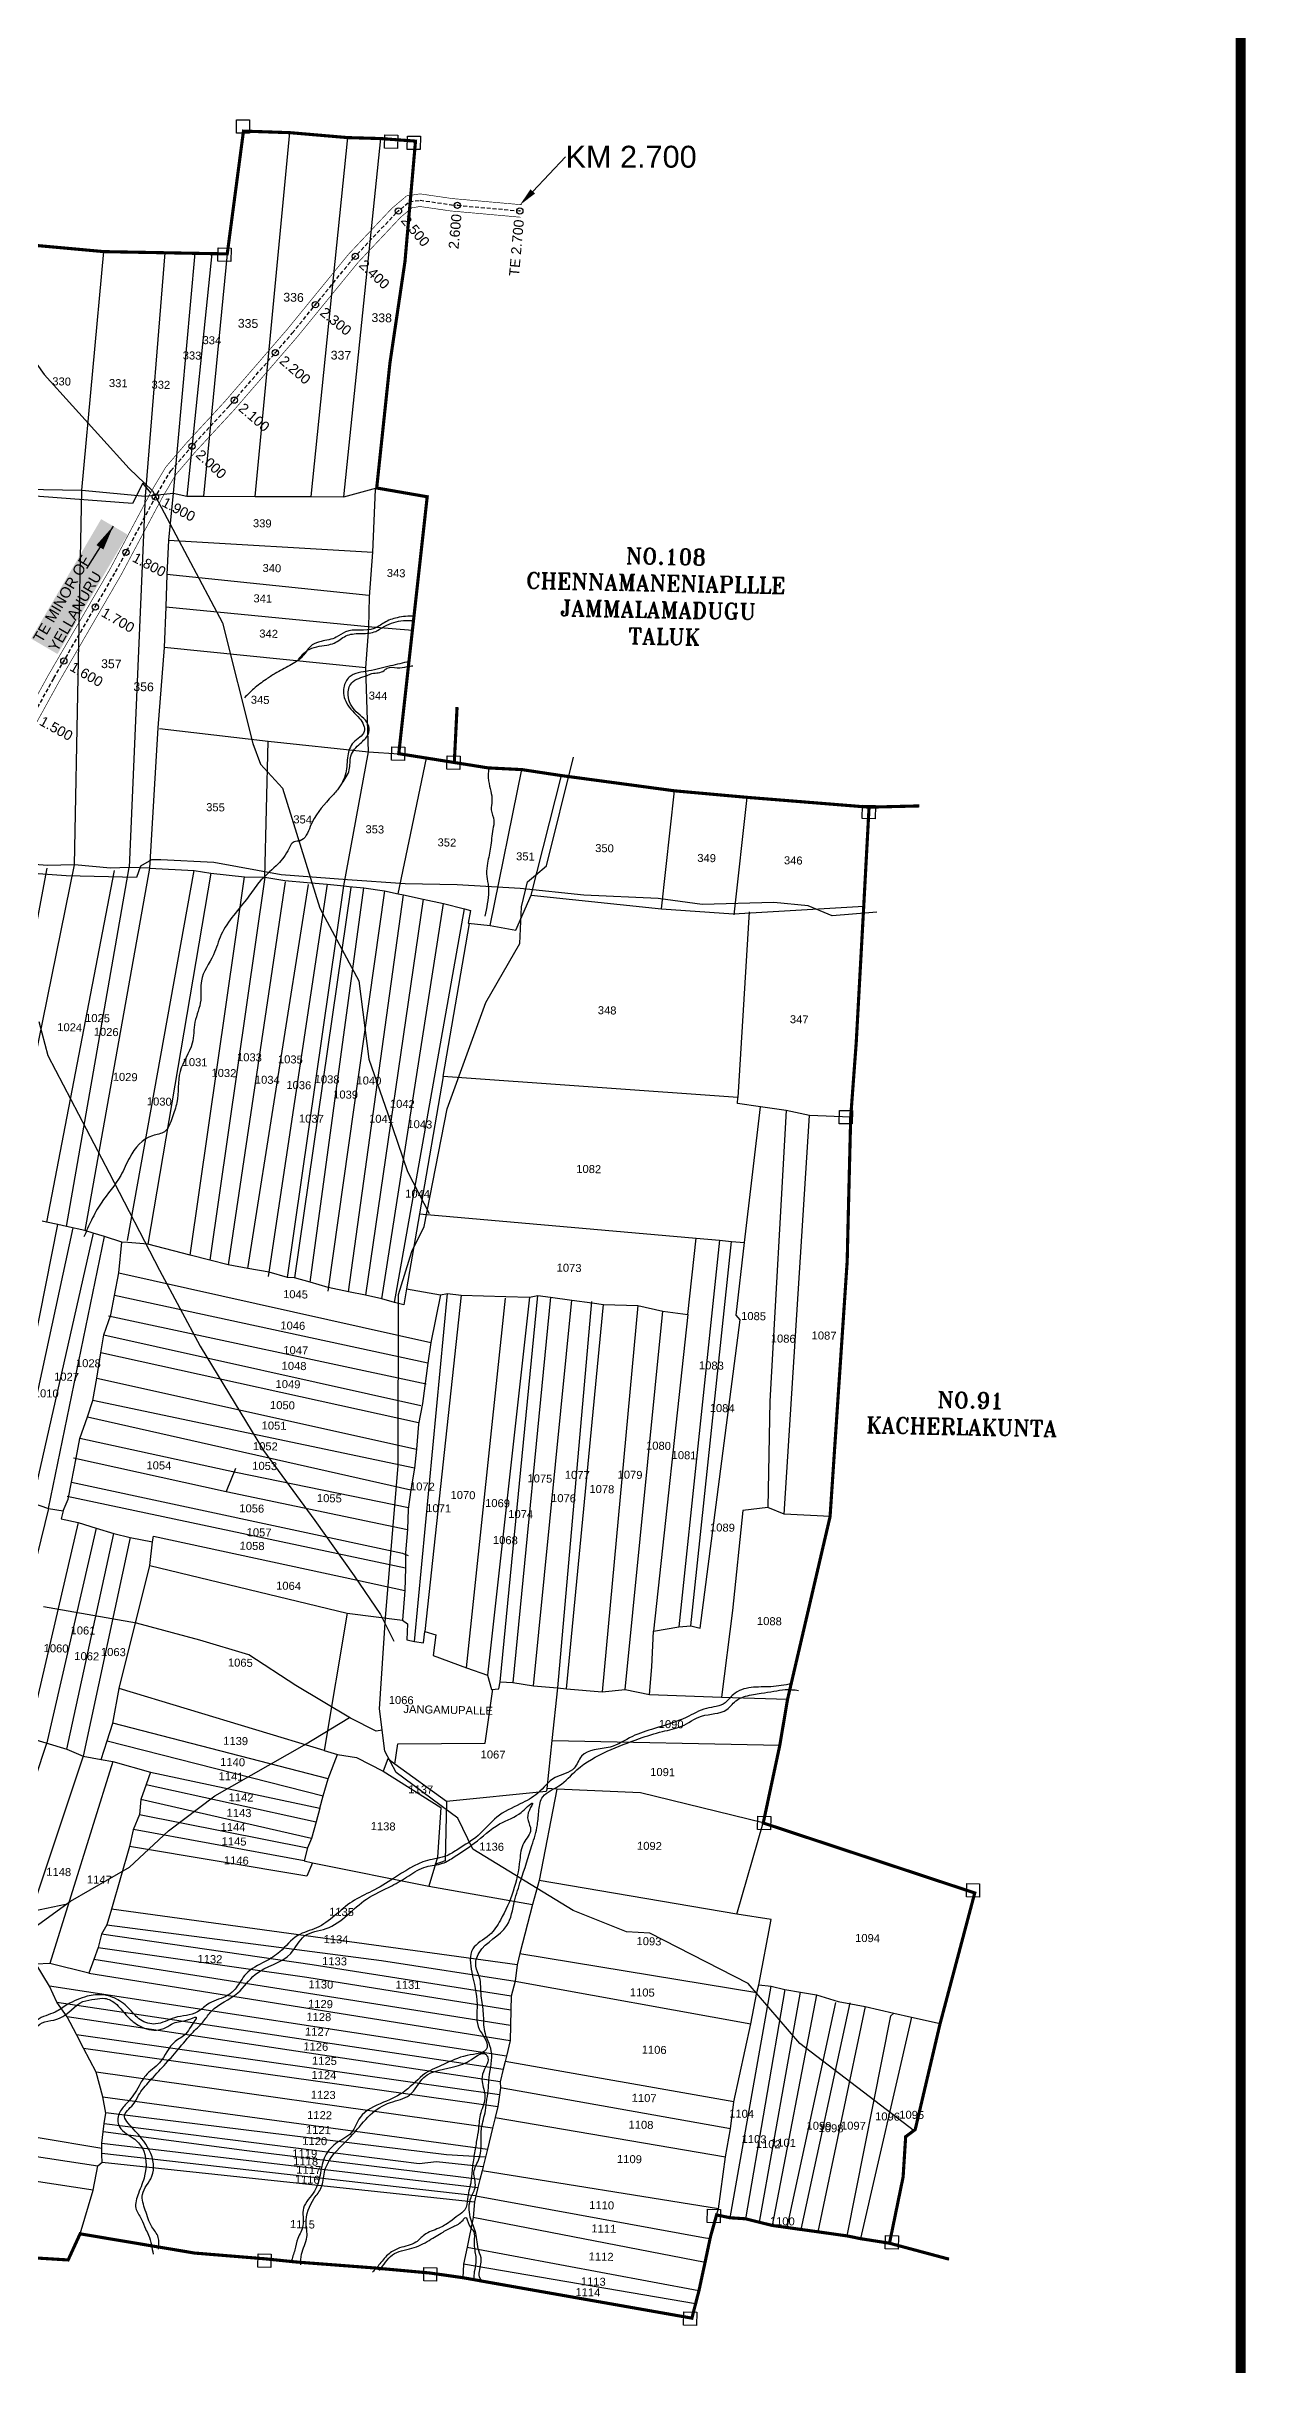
# Model space of a CAD drawing. Header units: inches. Extents: x 180371 to 213934, y 1621195 to 1632901.
# Drawn here: x 188105 to 190018, y 1623760 to 1627460 of the extents above; entities that cross this region are included whole.
import ezdxf
from ezdxf import colors
from ezdxf.entities.mleader import LeaderData, LeaderLine
from ezdxf.enums import TextEntityAlignment as Align
from ezdxf.math import Vec2, Vec3

# ---------------------------------------------------------------- set-up
doc = ezdxf.new("R2010")
doc.units = ezdxf.units.IN
doc.header["$MEASUREMENT"] = 0
doc.header["$PDMODE"] = 32
doc.header["$PDSIZE"] = 10
doc.linetypes.add('HIDDEN2', pattern=[0.1875, 0.125, -0.0625])
for name, color, linetype in [('CANAL1', 7, 'Continuous'), ('CHANAGE', 1, 'Continuous'), ('CS', 134, 'Continuous'), ('DIMENSION', 7, 'Continuous'), ('PAPER SIZE', 5, 'Continuous'), ('PLOTS', 7, 'Continuous'), ('RE REMARKS', 7, 'Continuous'), ('ROAD', 1, 'Continuous'), ('STREAM', 4, 'Continuous'), ('STRUCTURE', 5, 'Continuous'), ('VILLAGE BOUNDARY', 5, 'Continuous'), ('VILLAGE BOUNDRY STONES', 1, 'Continuous'), ('VILLAGE STONES', 240, 'Continuous')]:
    doc.layers.add(name, color=color, linetype=linetype)
doc.styles.add('section', font='romant.shx', dxfattribs={"height": 2})
doc.styles.get("Standard").update_dxf_attribs({"font": 'arial.ttf'})
doc.dimstyles.get("Standard").update_dxf_attribs({"dimtxt": 0.18, "dimasz": 0.18, "dimexe": 0.18, "dimexo": 0.0625, "dimgap": 0.09, "dimtad": 0, "dimtih": 1, "dimtoh": 1, "dimdec": 4, "dimzin": 0, "dimdsep": 46, "dimtxsty": 'Standard', "dimcen": 0.09, "dimadec": 0, "dimazin": 0, "dimtfac": 1, "dimtdec": 4, "dimtofl": 0, "dimtmove": 0, "dimatfit": 3, "dimfxl": 1, "dimtolj": 1, "dimtzin": 0, "dimarcsym": 0})

msp = doc.modelspace()

# ---------------------------------------------------------------- linework, layer by layer
at = {"layer": 'CANAL1', "color": 200, "const_width": 1}
for points in [[(188028.3, 1626311), (188108.5, 1626456.8), (188207, 1626626.3), (188273.2, 1626751), (188295.6, 1626788.6), (188327.7, 1626826.1), (188389.4, 1626892.9), (188489.6, 1627008.8), (188586.9, 1627128.1), (188656.4, 1627201.8), (188679.9, 1627221.6), (188701.3, 1627224.8), (188752.7, 1627217.3), (188863.7, 1627207.4)], [(188045.8, 1626301.3), (188125.9, 1626447), (188224.4, 1626616.6), (188290.7, 1626741.2), (188311.9, 1626776.9), (188342.7, 1626812.8), (188404.3, 1626879.5), (188504.9, 1626995.9), (188602, 1627114.9), (188670.2, 1627187.3), (188688.5, 1627202.7), (188701.3, 1627204.6), (188750.4, 1627197.5), (188861.9, 1627187.5)]]:
    msp.add_lwpolyline(points, dxfattribs=at)
at = {"layer": 'CANAL1', "color": 1, "linetype": 'HIDDEN2', "ltscale": 50}
msp.add_lwpolyline([(188037, 1626306.2), (188117.2, 1626451.9), (188215.7, 1626621.5), (188282, 1626746.1), (188303.8, 1626782.7), (188335.2, 1626819.5), (188396.8, 1626886.2), (188497.3, 1627002.4), (188594.5, 1627121.5), (188663.3, 1627194.6), (188684.2, 1627212.1), (188701.3, 1627214.7), (188751.6, 1627207.4), (188862.8, 1627197.4)], dxfattribs=at)
at = {"layer": 'CS', "color": 3}
for p in [(188666.8, 1627197.5), (188760.8, 1627206.6), (188860.4, 1627197.6), (188597.9, 1627125.1), (188534.4, 1627047.9), (188470.3, 1626971.2), (188404.9, 1626895.5), (188337.4, 1626821.8), (188279.2, 1626740.9), (188232.3, 1626652.6), (188183.2, 1626565.5), (188133, 1626479)]:
    msp.add_point(p, dxfattribs=at)
at = {"layer": 'DIMENSION'}
msp.add_lwpolyline([(188579.7, 1626741.3), (188638.7, 1627313.1)], dxfattribs=at)
at = {"layer": 'PAPER SIZE', "color": 5, "const_width": 16}
msp.add_lwpolyline([(180378.6, 1629257.8), (190010.1, 1629257.8), (190010.1, 1621202.7), (180378.6, 1621202.7)], close=True, dxfattribs=at)
at = {"layer": 'PLOTS'}
for points in [[(188438.1, 1626741.8), (188493.7, 1627322.5)], [(188585.7, 1627314.6), (188527.2, 1626741.5)], [(188342.2, 1627129.9), (188307.6, 1626747), (188300.1, 1626672.1), (188297.3, 1626617), (188295.5, 1626565.6), (188293.2, 1626500.9), (188283, 1626372.2), (188269.9, 1626148.2), (188237.2, 1626149.7), (188207.5, 1626148.3), (188149.9, 1626153.6), (188106.5, 1626152.7), (188073.6, 1626155.2)], [(188161.8, 1626752), (188196.9, 1627132.6)], [(188294.3, 1627130.8), (188262.9, 1626742.5), (188237.2, 1626149.7)], [(188369.1, 1627129.4), (188329.1, 1626742.2)], [(188393.7, 1627129), (188355.9, 1626742.1)], [(188069.8, 1626753.2), (188161.8, 1626752), (188262.9, 1626742.5), (188307.6, 1626747), (188329.1, 1626742.2), (188355.9, 1626742.1), (188438.1, 1626741.8), (188527.2, 1626741.5), (188579.7, 1626741.3), (188632.1, 1626755.3)], [(188149.9, 1626153.6), (188161.8, 1626752)], [(188579.9, 1626120.1), (188619.2, 1626334), (188614.8, 1626468.1), (188619.5, 1626532.6), (188620.8, 1626581.7), (188625.7, 1626652.6), (188630.1, 1626752.8)], [(188300.1, 1626672.1), (188625.7, 1626652.6)], [(188619.8, 1626583.8), (188297.3, 1626617)], [(188295.5, 1626565.6), (188617.9, 1626534.2), (188689.1, 1626528.5)], [(188614.8, 1626468.1), (188293.2, 1626500.9)], [(188285.5, 1626371.5), (188459.2, 1626351.2), (188619.2, 1626334), (188667.3, 1626331.2)], [(188453.8, 1626134.1), (188459.2, 1626351.2)], [(188269.9, 1626148.2), (188340.8, 1626144.9), (188367.3, 1626140.3), (188421.2, 1626134.6), (188453.8, 1626134.1), (188485.7, 1626129), (188521.4, 1626125.7), (188553, 1626122.7), (188579.9, 1626120.1), (188588.4, 1626119.3), (188611.5, 1626117.2), (188644.6, 1626112.2), (188666.6, 1626107.5), (188675.1, 1626105.7), (188706, 1626099.1), (188738.4, 1626092.2), (188771.9, 1626083.4), (188781.6, 1626080.9), (188777.8, 1626060.6), (188813.3, 1626056.9), (188853.9, 1626049.4), (188878.4, 1626105.6), (188926.9, 1626296.2)], [(188666.6, 1626107.5), (188711.4, 1626324.2)], [(188813.3, 1626056.9), (188863.5, 1626305.8)], [(189086.5, 1626083.6), (189107.2, 1626271.9)], [(189222.6, 1626261.5), (189202, 1626074.1)], [(188105.7, 1626148.7), (188002.7, 1625601.7)], [(188035.4, 1625587.4), (188149.9, 1626153.6)], [(188213.3, 1626144.8), (188105.5, 1625583.4)], [(188137.2, 1625576.6), (188237.2, 1626149.7)], [(188269.9, 1626148.2), (188166.8, 1625570.2)], [(188234.6, 1625553.9), (188340.8, 1626144.9)], [(188367.3, 1626140.3), (188267.1, 1625548.4)], [(188334.6, 1625530.8), (188421.2, 1626134.6)], [(188453.8, 1626134.1), (188365.9, 1625522.7)], [(188486.2, 1626126.5), (188395.3, 1625515.1)], [(188426.8, 1625509.5), (188523.1, 1626122.5)], [(188553, 1626122.7), (188460.9, 1625510.5), (188458.8, 1625496.4)], [(188490, 1625495.3), (188579.9, 1626120.1)], [(188591, 1626117.6), (188501.1, 1625494.7)], [(188525.8, 1625487.4), (188611.5, 1626117.2)], [(188644.6, 1626112.2), (188554.3, 1625473.1)], [(188587.1, 1625472.2), (188675.1, 1626105.7)], [(188878.4, 1626105.6), (189086.5, 1626083.6), (189201.2, 1626075.6), (189228.3, 1626076.9), (189409, 1626087.8)], [(188706, 1626099.1), (188614.3, 1625466.6)], [(188640.4, 1625460.8), (188738.4, 1626092.2)], [(188660.7, 1625455.3), (188771.9, 1626083.4)], [(189226.4, 1626078.5), (189208.4, 1625782.2)], [(188738.2, 1625816), (188780.1, 1626060.3)], [(189388.2, 1625750.8), (189322.7, 1625753.7), (189285.1, 1625761.7), (189244.2, 1625767.5), (189207.9, 1625772.7), (189208.4, 1625782.2), (188738.2, 1625816), (188700.6, 1625596.7), (188679.7, 1625477), (188675.2, 1625451.3), (188660.7, 1625455.3), (188640.4, 1625460.8), (188614.3, 1625466.6), (188587.1, 1625472.2), (188554.6, 1625478.9), (188525.8, 1625487.4), (188501.1, 1625494.7), (188490, 1625495.3), (188460.6, 1625503.5), (188426.8, 1625509.5), (188395.3, 1625515.1), (188365.9, 1625522.7), (188334.6, 1625530.8), (188267.1, 1625548.4), (188235.1, 1625550.7), (188225.4, 1625551.4), (188197.8, 1625560.3), (188180, 1625566), (188166.8, 1625570.2), (188137.2, 1625576.6), (188123.5, 1625579.5), (188105.5, 1625583.4), (188098.3, 1625585)], [(188679.7, 1625477), (188733.7, 1625467.2), (188745.3, 1625469.7), (188767.1, 1625466.7), (188838.3, 1625464.7), (188875.9, 1625463.6), (188889.2, 1625466.4), (188909.5, 1625463.7), (188943.3, 1625459.1), (188975.8, 1625454.7), (188994.1, 1625452.2), (189048.9, 1625450.4), (189088.3, 1625441.4), (189128.3, 1625435.9), (189141.7, 1625558), (189179.1, 1625554.5), (189197.9, 1625552.7), (189218.9, 1625550.8), (189244.2, 1625767.5)], [(189285.1, 1625761.7), (189259.3, 1625297.6), (189256.2, 1625127.9)], [(189282.2, 1625117.5), (189322.7, 1625753.7)], [(188700.6, 1625596.7), (189141.7, 1625558)], [(188037.9, 1625146.4), (188123.5, 1625579.5)], [(188054.7, 1625142.6), (188148.1, 1625574.2)], [(188180, 1625566), (188082.3, 1625135.3)], [(188108.5, 1625126.2), (188197.8, 1625560.3)], [(188131.8, 1625122.4), (188139.7, 1625141), (188145.1, 1625168.1), (188152.6, 1625206.4), (188158.8, 1625238.1), (188170.7, 1625272.7), (188179.5, 1625298.5), (188185.5, 1625334.1), (188192.3, 1625375), (188197.1, 1625403.7), (188208.1, 1625435.6), (188213.9, 1625466.4), (188220.6, 1625502.5), (188225.4, 1625551.4)], [(189067.2, 1624829.3), (189070.8, 1624873.5), (189073.9, 1624930.5), (189114.2, 1624937.6), (189133.2, 1624938.9), (189148.1, 1624935.5), (189212.1, 1625427.6), (189205.6, 1625435), (189218.9, 1625550.8)], [(189179.1, 1625554.5), (189114.2, 1624937.6)], [(189133.2, 1624938.9), (189197.9, 1625552.7)], [(188220.6, 1625502.5), (188718.5, 1625391.3)], [(188713.7, 1625358.5), (188213.9, 1625466.4)], [(188733.7, 1625467.2), (188718.5, 1625391.3), (188713.7, 1625358.5), (188705, 1625293.7), (188698.6, 1625260.9), (188695.4, 1625221.2), (188692.3, 1625190.6), (188686.4, 1625156.1), (188682.2, 1625125), (188681.2, 1625093), (188678.2, 1625055.4), (188678.2, 1625031.3), (188677.2, 1624995.2)], [(188692.6, 1624914.2), (188745.3, 1625469.7)], [(188767.1, 1625466.7), (188709, 1624929.7)], [(188775.3, 1624872.2), (188837.3, 1625461.9)], [(188875.9, 1625463.6), (188808.7, 1624860)], [(188828.9, 1624849.7), (188889.2, 1625466.4)], [(188909.5, 1625463.7), (188849.3, 1624848.3)], [(188882.4, 1624843), (188943.3, 1625459.1)], [(188974.7, 1625456.9), (188920.3, 1624839.8)], [(188935, 1624838.6), (188994.1, 1625452.2)], [(189048.9, 1625450.4), (188991.6, 1624833.8)], [(189028.7, 1624837.2), (189088.3, 1625441.4)], [(188197.1, 1625403.7), (188702.3, 1625290.7)], [(188204.4, 1625434.1), (188710.8, 1625325.3)], [(189128.3, 1625435.9), (189073.9, 1624930.5)], [(188699, 1625263), (188192.3, 1625375)], [(188185.5, 1625334.1), (188695.4, 1625221.2)], [(188692.3, 1625190.6), (188179.5, 1625298.5)], [(188170.7, 1625272.7), (188686.4, 1625156.1)], [(188682.6, 1625127.4), (188407.5, 1625183.6), (188158.8, 1625238.1)], [(188148.6, 1625207), (188392.1, 1625153.7), (188681.2, 1625093)], [(188406.9, 1625189.9), (188392.1, 1625153.7)], [(188678.2, 1625031.3), (188138.2, 1625145.2)], [(188145.1, 1625168.1), (188673.4, 1625055.2), (188682.5, 1625051.5)], [(188108.5, 1625126.2), (188022.9, 1624778.5)], [(188082.3, 1625135.3), (188108.5, 1625126.2), (188131.8, 1625122.4), (188128.6, 1625110), (188156.1, 1625103.9), (188184.6, 1625095.1), (188212.8, 1625086.4), (188239.1, 1625080.1), (188274.7, 1625072.9), (188276.1, 1625082.4), (188601.3, 1625011.7), (188677.2, 1624995.2), (188673.3, 1624947.8), (188681.4, 1624942.2), (188680.2, 1624916.4), (188692.6, 1624914.2), (188706.6, 1624911.7), (188709, 1624929.7), (188726.6, 1624924.5), (188722.1, 1624891.4), (188775.3, 1624872.2), (188808.7, 1624860), (188815.2, 1624837.6), (188826.9, 1624838.5), (188828.9, 1624849.7), (188849.3, 1624848.3), (188882.4, 1624843), (188920.3, 1624839.8), (188935, 1624838.6), (188991.6, 1624833.8), (189028.7, 1624837.2), (189067.2, 1624829.3), (189182.2, 1624825.1), (189287.5, 1624821.8)], [(189355.3, 1625113.3), (189282.2, 1625117.5), (189256.2, 1625127.9), (189216, 1625123), (189199.8, 1624963.4), (189182.2, 1624825.1)], [(188239.1, 1625080.1), (188163.9, 1624730.8), (188058.6, 1624415)], [(188156.1, 1625103.9), (188076.4, 1624761)], [(188184.6, 1625095.1), (188105.2, 1624749.9)], [(188137.8, 1624742.3), (188212.8, 1625086.4)], [(188192.4, 1624725.6), (188201.9, 1624755.3), (188211, 1624783.7), (188221.5, 1624838.9), (188270.2, 1625035.4), (188274.7, 1625072.9)], [(188270.2, 1625035.4), (188584.8, 1624959.3), (188673.3, 1624947.8)], [(188584.8, 1624959.3), (188548.4, 1624740.1), (188569.7, 1624733.4)], [(188548.4, 1624740.1), (188221.5, 1624838.9)], [(188661.2, 1624718.1), (188665.8, 1624750.5), (188805.3, 1624751.5), (188817.3, 1624838.1)], [(188903.8, 1624679.2), (188912.1, 1624756), (188921.1, 1624839.8)], [(188554.5, 1624694.7), (188211, 1624783.7)], [(187999.9, 1624432.5), (188105.2, 1624749.9)], [(188076.4, 1624761), (188137.8, 1624742.3), (188163.9, 1624730.8), (188192.4, 1624725.6), (188211, 1624722.3), (188271.4, 1624705.2), (188413.6, 1624675), (188541.4, 1624647.9), (188546.9, 1624667.5), (188554.5, 1624694.7), (188569.7, 1624733.4), (188600.1, 1624728.6), (188642.6, 1624707.2), (188734.2, 1624648.8), (188729, 1624569.5), (188715.3, 1624523.2), (188880.7, 1624494.3), (188860.5, 1624415.9), (188856, 1624398), (188852.8, 1624372), (188846.5, 1624348), (188846.1, 1624325.9), (188845.6, 1624301.1), (188845.1, 1624276.9), (188839.1, 1624252.3), (188836.9, 1624243.6), (188833.9, 1624231.2), (188829, 1624211.2), (188829.8, 1624201.6), (188825.3, 1624171.6), (188821, 1624154), (188816.8, 1624137.1), (188808.6, 1624103.7), (188805.5, 1624090.7), (188801.8, 1624075.7), (188800.2, 1624069.3), (188796.8, 1624055.4), (188793.6, 1624042.4), (188790.4, 1624029.1), (188790.4, 1624029.1), (188790.4, 1624029.1), (188788.1, 1624019.8), (188786.2, 1623994.5), (188776.4, 1623947.4), (188770.7, 1623920), (188769.4, 1623898.5)], [(188201.9, 1624755.3), (188546.9, 1624667.5)], [(188912.1, 1624756), (189275.1, 1624748.3)], [(188271.4, 1624705.2), (188264.6, 1624685.8), (188256.1, 1624661.8), (188254, 1624638.1), (188243.7, 1624613.2), (188237.9, 1624586.8), (188208.9, 1624486.7), (188201.7, 1624461.9), (188193, 1624446.6), (188187.6, 1624425.3), (188180.9, 1624406.5), (188172.9, 1624384.6), (188110.7, 1624399.8), (188089, 1624399.2)], [(188211, 1624722.3), (188110.7, 1624399.8)], [(189248.7, 1624624.3), (189053, 1624672.3), (188919.4, 1624678.5), (188903.8, 1624679.2), (188902.4, 1624674.4), (188743.3, 1624658.5), (188661.2, 1624718.1), (188649.7, 1624726.5), (188642.6, 1624707.2)], [(188528, 1624599.5), (188256.1, 1624661.8)], [(188264.6, 1624685.8), (188535.4, 1624626.2)], [(188919.4, 1624678.5), (188891, 1624532.3), (188880.7, 1624494.3)], [(188541.4, 1624647.9), (188535.4, 1624626.2), (188528, 1624599.5), (188521.5, 1624584.6), (188516.4, 1624564.1), (188529.6, 1624560.8), (188520.7, 1624539.3), (188237.9, 1624586.8)], [(188254, 1624638.1), (188521.5, 1624584.6)], [(188743.3, 1624658.5), (188741.4, 1624564.1), (188724.8, 1624557.9)], [(188516.4, 1624564.1), (188366.1, 1624591.7), (188244, 1624614.1)], [(189206.7, 1624478.6), (189248.7, 1624624.3)], [(188529.6, 1624560.8), (188715.3, 1624523.2)], [(188860.5, 1624415.9), (189238.6, 1624353.8), (189241.4, 1624365.9), (189261.4, 1624470.4), (189206.7, 1624478.6), (188891, 1624532.3)], [(188856, 1624398), (188208.9, 1624486.7)], [(188846.5, 1624348), (188529.2, 1624398), (188193, 1624446.6)], [(188201.7, 1624461.9), (188640, 1624404.9), (188852.8, 1624372)], [(188845.6, 1624301.1), (188180.9, 1624406.5)], [(188187.6, 1624425.3), (188520.8, 1624378.1), (188846.1, 1624325.9)], [(188159, 1623968.5), (188179.9, 1624038.1), (188187.5, 1624077.1), (188194.3, 1624083), (188193.9, 1624094.8), (188193.6, 1624105.3), (188193.4, 1624113.2), (188195.8, 1624131.1), (188197.6, 1624144.6), (188199.9, 1624161.2), (188195.3, 1624187.3), (188184.4, 1624226.3), (188164.6, 1624265), (188153.5, 1624286.8), (188138.6, 1624314.7), (188121.8, 1624338.5), (188110.3, 1624363.6), (188089, 1624399.2)], [(188172.9, 1624384.6), (188845.1, 1624276.9)], [(188852.8, 1624372), (189229, 1624303.5)], [(189241.4, 1624365.9), (189261.2, 1624363.9), (189282.9, 1624358.5), (189307.9, 1624354.4), (189333.4, 1624350.1), (189368.1, 1624339.3), (189411.1, 1624331.2), (189457, 1624320.9), (189485.4, 1624314.5), (189530.9, 1624304.4)], [(188839.1, 1624252.3), (188110.3, 1624363.6)], [(188121.8, 1624338.5), (188833.9, 1624231.2)], [(189174.3, 1623998.7), (189177.3, 1624008.6), (189188.5, 1624091.6), (189196.7, 1624136.2), (189201.8, 1624179.1), (189229, 1624303.5), (189238.6, 1624353.8)], [(189195.9, 1623994.1), (189261.2, 1624363.9)], [(189282.9, 1624358.5), (189220.3, 1623992.5)], [(189262.9, 1623981.9), (189242.7, 1623986.9), (189307.9, 1624354.4)], [(189333.4, 1624350.1), (189262.9, 1623981.9)], [(189286.7, 1623978.6), (189364.4, 1624337.6)], [(189386.9, 1624337.1), (189308.5, 1623975.5)], [(189411.1, 1624331.2), (189336, 1623971.7)], [(188829, 1624211.2), (188138.6, 1624314.7)], [(189382.8, 1623965.1), (189452.1, 1624316.6)], [(189485.4, 1624314.5), (189403.7, 1623960.8)], [(189452.1, 1624316.6), (189457, 1624320.9)], [(188153.5, 1624286.8), (188828.2, 1624190.8)], [(188164.6, 1624265), (188825.3, 1624171.6)], [(188816.8, 1624137.1), (188184.4, 1624226.3)], [(189201.8, 1624179.1), (188836.9, 1624243.6)], [(188195.3, 1624187.3), (188808.6, 1624103.7)], [(189196.7, 1624136.2), (188829.8, 1624201.6)], [(187669.9, 1624156), (188187.5, 1624077.1)], [(187888.5, 1624156.2), (188193.6, 1624105.3)], [(188197.6, 1624144.6), (188700, 1624080.8), (188727.6, 1624083.9), (188801.8, 1624075.7)], [(188805.5, 1624090.7), (188743.4, 1624094.5), (188311.7, 1624148), (188199.8, 1624161.8)], [(188821, 1624154), (189188.5, 1624091.6)], [(188179.9, 1624038.1), (187659.6, 1624117.6)], [(188193.4, 1624113.2), (188793.6, 1624042.4)], [(188796.8, 1624055.4), (188425.1, 1624101.1), (188195.8, 1624131.1)], [(188790.4, 1624029.1), (188461.2, 1624066.3), (188193.9, 1624096.6)], [(188194.3, 1624083), (188788.1, 1624019.8)], [(189177.3, 1624008.6), (188800.2, 1624069.3)], [(188790.4, 1624029.1), (189153.5, 1623962.8), (189163.7, 1623960.9)], [(189155.8, 1623922.6), (188786.2, 1623994.5)], [(188776.4, 1623947.4), (189146.2, 1623878)], [(189140.8, 1623857), (188770.7, 1623920)]]:
    msp.add_lwpolyline(points, dxfattribs=at)
at = {"layer": 'ROAD'}
for points in [[(187958.5, 1627158.9), (187987.7, 1627096.3), (188101.9, 1626936.2), (188237.5, 1626786.4), (188274.4, 1626751), (188386.4, 1626540.1), (188434.6, 1626347.3), (188447, 1626314.2), (188481.6, 1626276), (188541.3, 1626084.4), (188603.4, 1625968.7), (188619.7, 1625843.5), (188649.7, 1625756.4), (188681, 1625664.1), (188715.8, 1625597.1)], [(188271.9, 1626747.6), (188259.2, 1626763), (188242.6, 1626730.8), (188044.8, 1626745.6)], [(189490.1, 1624132.4), (189306.9, 1624272.5), (189224.9, 1624368), (189067.8, 1624448.6), (189030.4, 1624450.3), (188945.7, 1624484.8), (188785.5, 1624582.4), (188761.6, 1624632), (188663.4, 1624704.7), (188644.9, 1624738.9), (188636.7, 1624806.3), (188646.1, 1624951.6), (188666.6, 1625194.7), (188666.8, 1625468), (188688.4, 1625536.4), (188707.9, 1625576.5), (188744.6, 1625764.5), (188806.4, 1625933.8), (188860.2, 1626028.4), (188863, 1626086.7), (188872.8, 1626126.8), (188885.4, 1626137.3), (188902.8, 1626152.2), (188946, 1626325.6)], [(189430.1, 1626078.4), (189358.6, 1626072.5), (189320.1, 1626088.5), (189265.8, 1626093.4), (189151.5, 1626090.7), (189081.3, 1626100.1), (188962.6, 1626105.6), (188860.8, 1626116.2), (188760.2, 1626121.7), (188677.7, 1626123.3), (188585.4, 1626129.6), (188479.9, 1626137.7), (188372.2, 1626157.7), (188288, 1626161.6), (188272.7, 1626161.9), (188255.3, 1626151.7), (188248.9, 1626133.7), (188136.8, 1626136.1), (187904.8, 1626152.5)], [(188093.4, 1625903.5), (188107.4, 1625849.5), (188205.6, 1625662), (188285.7, 1625506.7), (188350.5, 1625385.3), (188451.6, 1625219.1), (188533.4, 1625107.4), (188596.4, 1625018.8), (188638.2, 1624957.1), (188659.2, 1624914.7)], [(188640.8, 1624772.6), (188631.3, 1624771), (188590.5, 1624791.6), (188502.9, 1624844), (188428.1, 1624892.6), (188350.1, 1624916.2), (188249.2, 1624943.5), (188100.6, 1624969.3)], [(186640.5, 1623127.9), (186866.3, 1623323.3), (186922, 1623403.7), (187037.7, 1623540.1), (187094.7, 1623570.2), (187203.9, 1623708.3), (187253.4, 1623797.7), (187362.9, 1623875.5), (187465.5, 1623993.6), (187543.4, 1624111.4), (187598.8, 1624162), (187778.6, 1624246.1), (187974.1, 1624376.8), (188143.7, 1624499.5), (188237.6, 1624553.6), (188299.8, 1624611.7), (188373.7, 1624667.6), (188517, 1624749), (188588.6, 1624792.9)], [(188135.8, 1624494), (187983.4, 1624462.4)]]:
    msp.add_lwpolyline(points, dxfattribs=at)
at = {"layer": 'STREAM'}
for points in [[(188692, 1626551), (188664.8, 1626548.3), (188644, 1626540.3), (188628.2, 1626531.1), (188582.1, 1626525.6), (188567.7, 1626517.1), (188543.3, 1626510.4), (188529.2, 1626504.7), (188513.8, 1626486.6), (188493.5, 1626472), (188470.2, 1626459.1), (188455.7, 1626449.8), (188436.1, 1626434.8), (188421.1, 1626420.4)], [(188507.5, 1626482.4), (188521.9, 1626496.2), (188552.5, 1626504.6), (188564.5, 1626507.8), (188582.9, 1626519.2), (188605, 1626523), (188628.3, 1626525.5), (188645, 1626534.7), (188674.7, 1626543.7), (188693.2, 1626543.5)], [(188684.1, 1626478.2), (188654.2, 1626471.3), (188619.5, 1626463.3), (188588.2, 1626453.1), (188579.6, 1626436.8), (188584, 1626412.2), (188604.5, 1626387.6), (188611.3, 1626376.8), (188612, 1626366.7), (188595.1, 1626349), (188585.9, 1626327.8), (188582.9, 1626300.4), (188569.4, 1626273.7), (188556.4, 1626258.9), (188526.2, 1626215.1), (188509.8, 1626192.2), (188500.6, 1626190.5), (188490.3, 1626176.3), (188471.6, 1626152.3), (188444.3, 1626125.5), (188427.1, 1626102.3), (188384, 1626042.3), (188371.6, 1626010.1), (188352.4, 1625968.6), (188351.4, 1625937.6), (188342.2, 1625902.5), (188337.7, 1625868.9), (188318.5, 1625823.7), (188313.3, 1625774.4), (188305.7, 1625750.1), (188293.5, 1625727.8), (188274.5, 1625721.3), (188238.1, 1625686.8), (188223.8, 1625657.9), (188192.4, 1625613.8), (188177.2, 1625586.8), (188164.9, 1625559.8)], [(188576.7, 1626283.5), (188588.3, 1626305.3), (188591.1, 1626327.3), (188605.9, 1626347.6), (188618.3, 1626361.8), (188619.4, 1626375), (188599.5, 1626398.1), (188586.5, 1626424.8), (188592.2, 1626444.3), (188616.9, 1626456.2), (188624.6, 1626459.2), (188634.7, 1626460.5), (188643.9, 1626463.9), (188648.7, 1626467.6), (188664.6, 1626468.4), (188680.8, 1626470.2), (188690, 1626471.5)], [(188810.7, 1626309.2), (188810.6, 1626287.6), (188814.1, 1626271.6), (188815.9, 1626256.1), (188814.7, 1626241.4), (188819.1, 1626224.4), (188817.4, 1626210.5), (188813.8, 1626181.8), (188808.9, 1626156.4), (188807.4, 1626139.6), (188809.7, 1626122.7), (188810.4, 1626111.7), (188804.5, 1626071.6)], [(189294, 1624846.4), (189260.9, 1624841.8), (189229.3, 1624840.5), (189201.1, 1624829.4), (189187.9, 1624816.1), (189158.1, 1624807.1), (189125.8, 1624792.9), (189075.1, 1624775.1), (189039.9, 1624762.3), (189004.5, 1624745.5), (188958.8, 1624730.9), (188947.2, 1624711.9), (188916.7, 1624696.8), (188889.1, 1624671.9), (188861.1, 1624654.7), (188823.8, 1624633.6), (188793.9, 1624604.3), (188762, 1624582.5), (188743.8, 1624572.1), (188712.9, 1624564.4), (188658.9, 1624535.5), (188624.4, 1624515.5), (188593, 1624498.6), (188536, 1624456.8), (188506.1, 1624444.6), (188477.5, 1624418.6), (188454.3, 1624403.2), (188423.4, 1624383.2), (188407.7, 1624361), (188394.8, 1624349.2), (188365.2, 1624336.6), (188346.4, 1624322.7), (188309.4, 1624313.4), (188279.5, 1624303.5), (188255.2, 1624310.1), (188238.8, 1624326.2), (188215.7, 1624343.9), (188196.3, 1624349.8), (188170.4, 1624347.6), (188138.6, 1624334.3), (188119.2, 1624322.4), (188090.3, 1624309.7), (188072.8, 1624286.8), (188045.5, 1624261.2), (188024.9, 1624233.5), (188023.6, 1624194.5), (188009, 1624158.3), (188003.2, 1624133.7), (188000.2, 1624086.1), (188001.6, 1624057.1), (188000.3, 1624034), (188000.3, 1624019.3), (188005.7, 1623997.7), (188007.1, 1623983.2), (188014, 1623968.1), (188015.5, 1623956.1), (188016.1, 1623948.3)], [(188800.1, 1623891.6), (188795.7, 1623902.7), (188799, 1623926.3), (188795.1, 1623941.1), (188790.2, 1623969.8), (188781.4, 1623995.3), (188782.6, 1624026.3), (188789.4, 1624043.9), (188787.3, 1624066.5), (188795.6, 1624089.1), (188799.4, 1624136.7), (188805.6, 1624165.3), (188808, 1624183.3), (188810.3, 1624201.6), (188811.5, 1624218.2), (188814.9, 1624260.7), (188804.5, 1624291.5), (188802.5, 1624320.3), (188798.8, 1624348.3), (188796, 1624377.9), (188790.2, 1624395.5), (188795.4, 1624416.8), (188839.7, 1624460.4), (188852.1, 1624499.6), (188862, 1624532.6), (188879.8, 1624588.6), (188888.4, 1624621.1), (188890.8, 1624645), (188897.2, 1624666.3), (188922.6, 1624683.5), (188951.6, 1624709.2), (188999.9, 1624738.8), (189051.1, 1624759), (189088, 1624770.4), (189118.3, 1624778.8), (189150.3, 1624794.8), (189190.5, 1624805.5), (189207.5, 1624821), (189220.6, 1624826.6), (189245.5, 1624831.5), (189265.6, 1624834.5), (189283.9, 1624837.2), (189304.8, 1624836)], [(188284.1, 1623944.2), (188283.6, 1623962.8), (188273.6, 1623979.8), (188263, 1624006.1), (188258.4, 1624031.4), (188273.6, 1624060.3), (188276, 1624080.1), (188257.1, 1624120.8), (188235.7, 1624145), (188229.7, 1624155.5), (188243.6, 1624174.9), (188252.3, 1624189.6), (188270.1, 1624212.5), (188315, 1624262.2), (188339.4, 1624290.6), (188356.6, 1624308.7), (188368.4, 1624323.9), (188410.5, 1624353.1), (188438.4, 1624382.7), (188495.1, 1624416), (188517, 1624443.9), (188551.5, 1624455.8), (188615.9, 1624502.9), (188656.1, 1624524), (188683.1, 1624540), (188710.9, 1624554.3), (188737.1, 1624559.9), (188755.8, 1624570.2), (188787.8, 1624592.1), (188828.2, 1624622.7), (188862.5, 1624641.1), (188872.8, 1624650.7), (188880.5, 1624656.2), (188875.8, 1624645), (188873.5, 1624628.5), (188877.7, 1624613.6), (188866.9, 1624592.8), (188860.4, 1624565.4), (188849.7, 1624515.2), (188829.5, 1624469.4), (188811.9, 1624445.5), (188785.4, 1624423.2), (188783.8, 1624385.9), (188792.2, 1624334.8), (188795.5, 1624295.2), (188804.2, 1624281.6), (188808.3, 1624265.8), (188776.2, 1624253), (188738.7, 1624238.9), (188710.1, 1624224.7), (188677.6, 1624196.6), (188643.1, 1624178.4), (188605.6, 1624154.3), (188591.6, 1624129.8), (188566.6, 1624112.4), (188548.4, 1624089.2), (188541.7, 1624062.3), (188533, 1624036.7), (188515.3, 1624009.4), (188514.5, 1623981.6), (188506.5, 1623961.2), (188501.4, 1623942.8), (188495.4, 1623923.6)], [(188025.8, 1623939), (188026.4, 1623953.8), (188019.9, 1623967.9), (188019, 1623986.2), (188009.9, 1624017.1), (188009.2, 1624062.4), (188007.3, 1624088), (188010.9, 1624102.5), (188011.5, 1624130.9), (188029.1, 1624181.8), (188031, 1624222), (188043.3, 1624249.4), (188066.3, 1624265.8), (188083.4, 1624284.1), (188091.6, 1624300.5), (188126.3, 1624312.5), (188163.4, 1624339.2), (188182.5, 1624343), (188198.5, 1624344.3), (188215.1, 1624336.5), (188232.4, 1624317.7), (188251.6, 1624301.6), (188264.9, 1624295.5), (188296, 1624298), (188307.9, 1624304.7), (188332.1, 1624310.4), (188343.9, 1624314.1), (188336.1, 1624300.2), (188327.7, 1624287.6), (188310.7, 1624275.6), (188285.6, 1624241.5), (188263.3, 1624220.9), (188253.1, 1624204.6), (188234.3, 1624177.7), (188222.3, 1624162.7), (188220.1, 1624142.6), (188243.9, 1624121.1), (188258.3, 1624105.2), (188261.9, 1624061.1), (188252, 1624033.1), (188247.9, 1624009.5), (188256.5, 1623992.3), (188263.4, 1623976.5), (188268.1, 1623966.6), (188272.7, 1623950.9), (188275.5, 1623936.1)], [(188511.3, 1623919), (188512.1, 1623935.9), (188520.8, 1623963.4), (188519.6, 1623985.1), (188532.6, 1624025.2), (188543.6, 1624042.2), (188548.7, 1624066.8), (188560.6, 1624091.7), (188594.3, 1624127.6), (188621.9, 1624158.5), (188654.1, 1624178.1), (188684.4, 1624189.9), (188707.4, 1624218.1), (188759, 1624236), (188787.1, 1624249.2), (188805.8, 1624255.3), (188808.6, 1624251.9), (188802.4, 1624227.2), (188800.2, 1624211.3), (188804.8, 1624187.9), (188798, 1624161.5), (188794.4, 1624136), (188791.5, 1624117.5), (188787.7, 1624095.1), (188784.5, 1624072.1), (188782, 1624049.5), (188776.8, 1624024.4), (188772.8, 1624007), (188762.2, 1623998), (188749, 1623987.8), (188731.1, 1623977.5), (188708.1, 1623966.7), (188694.7, 1623955.2), (188668.6, 1623945.9), (188651.8, 1623936.8), (188637.1, 1623920.5), (188625.3, 1623907.2)], [(188636.7, 1623910.2), (188646.2, 1623923.4), (188657.1, 1623935), (188688.3, 1623945.4), (188715.9, 1623958.1), (188737.9, 1623971.4), (188754.4, 1623980.1), (188769.8, 1623990.5), (188773.5, 1623994.7), (188779.7, 1623982.2), (188786.9, 1623971.9), (188787.4, 1623956.1), (188788.5, 1623942), (188790, 1623932.4), (188790.4, 1623922.6), (188787.8, 1623907.7), (188786.8, 1623896.7)]]:
    msp.add_spline(points, degree=3, dxfattribs=at)
at = {"layer": 'VILLAGE BOUNDARY', "const_width": 5}
msp.add_lwpolyline([(188090.7, 1627142.3), (188196.9, 1627132.6), (188294.3, 1627130.8), (188342.2, 1627129.9), (188369.1, 1627129.4), (188393.7, 1627129), (188419.6, 1627325), (188493.7, 1627322.5), (188585.7, 1627314.6), (188638.7, 1627313.1), (188658.2, 1627311.6), (188694, 1627309), (188677.2, 1627116.8), (188653.2, 1626954.6), (188632.1, 1626755.3), (188712.7, 1626741.3), (188689.1, 1626528.5), (188667.3, 1626331.2), (188711.4, 1626324.2), (188755.9, 1626317.1), (188760.3, 1626405.4), (188755.9, 1626317.1), (188809.9, 1626308.5), (188863.5, 1626305.8), (188926.9, 1626296.2), (189107.2, 1626271.9), (189222.6, 1626261.5), (189417.5, 1626245.8), (189497.5, 1626247.8), (189417.5, 1626245.8), (189409, 1626087.8), (189397, 1625869.5), (189388.2, 1625750.8), (189384.2, 1625588.9), (189382.6, 1625520.8), (189355.3, 1625113.3), (189287.5, 1624821.8), (189275.1, 1624748.3), (189248.7, 1624624.3), (189586.1, 1624512.6), (189530.6, 1624303.2), (189491.1, 1624134.9), (189475.9, 1624123.6), (189471.8, 1624059.2), (189450.1, 1623953.5), (189544.8, 1623928.1), (189450.1, 1623953.5), (189403.7, 1623960.8), (189382.8, 1623965.1), (189336, 1623971.7), (189308.5, 1623975.5), (189286.7, 1623978.6), (189262.9, 1623981.9), (189242.7, 1623986.9), (189220.3, 1623992.5), (189195.9, 1623994.1), (189174.3, 1623998.7), (189164.5, 1623963.8), (189155.8, 1623922.6), (189146.2, 1623878), (189140.8, 1623857), (189134.9, 1623833.9), (188797.8, 1623893.4), (188789.8, 1623894.9), (188769.4, 1623898.5), (188717.3, 1623905.9), (188637.1, 1623913.2), (188630.2, 1623913.9), (188510.2, 1623923), (188500.7, 1623923.8), (188453, 1623928.7), (188341.6, 1623937.8), (188284.9, 1623947.3), (188279.1, 1623948.3), (188159, 1623968.5), (188139.9, 1623926.8), (188085.7, 1623930.1)], dxfattribs=at)
at = {"layer": 'VILLAGE BOUNDARY'}
msp.add_lwpolyline([(188090.7, 1627142.3), (188196.9, 1627132.6), (188294.3, 1627130.8), (188342.2, 1627129.9), (188369.1, 1627129.4), (188393.7, 1627129), (188419.6, 1627325), (188493.7, 1627322.5), (188585.7, 1627314.6), (188638.7, 1627313.1), (188658.2, 1627311.6), (188694, 1627309), (188677.2, 1627116.8), (188653.2, 1626954.6), (188632.1, 1626755.3), (188712.7, 1626741.3), (188689.1, 1626528.5), (188667.3, 1626331.2), (188711.4, 1626324.2), (188755.9, 1626317.1), (188760.3, 1626405.4), (188755.9, 1626317.1), (188809.9, 1626308.5), (188863.5, 1626305.8), (188926.9, 1626296.2), (189107.2, 1626271.9), (189222.6, 1626261.5), (189417.5, 1626245.8), (189497.5, 1626247.8), (189417.5, 1626245.8), (189409, 1626087.8), (189397, 1625869.5), (189388.2, 1625750.8), (189384.2, 1625588.9), (189382.6, 1625520.8), (189355.3, 1625113.3), (189287.5, 1624821.8), (189275.1, 1624748.3), (189248.7, 1624624.3), (189586.1, 1624512.6), (189530.6, 1624303.2), (189491.1, 1624134.9), (189475.9, 1624123.6), (189471.8, 1624059.2), (189450.1, 1623953.5), (189544.8, 1623928.1), (189450.1, 1623953.5), (189403.7, 1623960.8), (189382.8, 1623965.1), (189336, 1623971.7), (189308.5, 1623975.5), (189286.7, 1623978.6), (189262.9, 1623981.9), (189242.7, 1623986.9), (189220.3, 1623992.5), (189195.9, 1623994.1), (189174.3, 1623998.7), (189164.5, 1623963.8), (189155.8, 1623922.6), (189146.2, 1623878), (189140.8, 1623857), (189134.9, 1623833.9), (188797.8, 1623893.4), (188789.8, 1623894.9), (188769.4, 1623898.5), (188717.3, 1623905.9), (188637.1, 1623913.2), (188630.2, 1623913.9), (188510.2, 1623923), (188500.7, 1623923.8), (188453, 1623928.7), (188341.6, 1623937.8), (188284.9, 1623947.3), (188279.1, 1623948.3), (188159, 1623968.5), (188139.9, 1623926.8), (188085.7, 1623930.1)], dxfattribs=at)
at = {"layer": 'VILLAGE BOUNDRY STONES'}
for points in [[(188408.7, 1627343.2), (188429.4, 1627342.8), (188429, 1627321.5), (188408.3, 1627321.9)], [(188645, 1627318.8), (188665.7, 1627318.4), (188665.3, 1627297.1), (188644.6, 1627297.6)], [(188681.1, 1627317.1), (188701.8, 1627316.7), (188701.4, 1627295.4), (188680.7, 1627295.8)], [(188379.3, 1627138.6), (188400, 1627138.2), (188399.6, 1627116.9), (188378.9, 1627117.3)], [(188656.2, 1626342.1), (188676.9, 1626341.7), (188676.5, 1626320.5), (188655.8, 1626320.9)], [(188744.6, 1626327.7), (188765.3, 1626327.3), (188764.9, 1626306), (188744.2, 1626306.5)], [(189406.9, 1626249.1), (189427.5, 1626248.7), (189427.1, 1626227.4), (189406.4, 1626227.8)], [(189370.3, 1625761.8), (189391, 1625761.4), (189390.5, 1625740.1), (189369.9, 1625740.5)], [(189240.2, 1624635.1), (189260.9, 1624634.7), (189260.5, 1624613.5), (189239.8, 1624613.9)], [(189573.2, 1624527.6), (189593.9, 1624527.2), (189593.5, 1624505.9), (189572.8, 1624506.3)], [(189159.7, 1624007.7), (189180.4, 1624007.3), (189180, 1623986), (189159.3, 1623986.4)], [(189443.7, 1623965.6), (189464.3, 1623965.1), (189463.9, 1623943.9), (189443.3, 1623944.3)], [(188443, 1623936.7), (188463.7, 1623936.2), (188463.2, 1623915), (188442.6, 1623915.4)], [(188707.5, 1623914.6), (188728.2, 1623914.2), (188727.7, 1623892.9), (188707.1, 1623893.3)], [(189121.8, 1623844), (189142.5, 1623843.6), (189142.1, 1623822.3), (189121.4, 1623822.7)]]:
    msp.add_lwpolyline(points, close=True, dxfattribs=at)

# ---------------------------------------------------------------- texts
at = {"layer": 'CHANAGE'}
for s, rotation, p in [('2.500', 310.0835, (188675.9, 1627186.8)), ('2.400', 316.7133, (188608.1, 1627115.5)), ('2.300', 320.7819, (188545.3, 1627039)), ('2.200', 319.1542, (188480.9, 1626962)), ('2.100', 319.1542, (188415.5, 1626886.4)), ('2.000', 317.2832, (188347.6, 1626812.3)), ('1.900', 332.0006, (188291.6, 1626734.3)), ('1.800', 332.0006, (188244.6, 1626646)), ('1.700', 329.8411, (188195.3, 1626558.5)), ('1.600', 329.8411, (188145.1, 1626472)), ('1.500', 331.1877, (188096.4, 1626385))]:
    msp.add_text(s, height=16, rotation=rotation, dxfattribs=at).set_placement(p, align=Align.MIDDLE_LEFT)
msp.add_text('2.600', height=16, rotation=84.8754, dxfattribs=at).set_placement((188759.5, 1627192.6), align=Align.MIDDLE_RIGHT)
at = {"layer": 'CHANAGE', "color": 3}
msp.add_text('TE 2.700', height=16, rotation=84.8754, dxfattribs=at).set_placement((188859.1, 1627183.7), align=Align.MIDDLE_RIGHT)
at = {"layer": 'DIMENSION'}
for s, height, p in [('336', 14, (188499.5, 1627059.6)), ('338', 14, (188640.1, 1627027)), ('334', 12.77, (188369.2, 1626991.1)), ('335', 14, (188426.9, 1627018)), ('333', 12.77, (188337.6, 1626966.8)), ('337', 14, (188575.1, 1626967.2)), ('330', 12.77, (188129.5, 1626925.4)), ('331', 12.77, (188219.9, 1626922.6)), ('332', 12.77, (188287.8, 1626920.1)), ('339', 12.77, (188449.6, 1626698.9)), ('340', 12.77, (188464.9, 1626627.4)), ('343', 12.77, (188663.1, 1626619.4)), ('341', 12.77, (188450.4, 1626578.9)), ('342', 12.77, (188459.7, 1626522.7)), ('357', 14, (188208.8, 1626474.6)), ('356', 14, (188260.3, 1626438)), ('345', 12.77, (188446.2, 1626417.1)), ('344', 12.77, (188634.3, 1626423.7)), ('355', 12.77, (188375, 1626245.6)), ('354', 12.77, (188514, 1626226.2)), ('353', 12.77, (188629.1, 1626210.4)), ('352', 12.77, (188744.1, 1626189.4)), ('350', 12.77, (188995.5, 1626180.3)), ('351', 12.77, (188869.4, 1626167.2)), ('349', 12.77, (189158.4, 1626164.6)), ('346', 12.77, (189296.6, 1626160.8)), ('348', 12.77, (188999.7, 1625921.5)), ('1024', 12.77, (188142.4, 1625894.4)), ('1025', 12.77, (188186.8, 1625909.1)), ('1026', 12.77, (188200.6, 1625887.1)), ('347', 12.77, (189306.1, 1625907.1)), ('1033', 12.77, (188429.1, 1625846.5)), ('1035', 12.77, (188494.4, 1625843.2)), ('1029', 12.77, (188230.9, 1625815.1)), ('1031', 12.77, (188342.4, 1625838.7)), ('1032', 12.77, (188388.4, 1625821.5)), ('1034', 12.77, (188457.6, 1625810.6)), ('1038', 12.77, (188553, 1625811.4)), ('1040', 12.77, (188619.7, 1625809.4)), ('1030', 12.77, (188285.3, 1625775.9)), ('1036', 12.77, (188507.9, 1625802.1)), ('1039', 12.77, (188582.5, 1625787)), ('1042', 12.77, (188673, 1625772.2)), ('1037', 12.77, (188527.9, 1625748.6)), ('1041', 12.77, (188639.8, 1625748.3)), ('1043', 12.77, (188700.9, 1625739.6)), ('1082', 12.77, (188970.3, 1625668.2)), ('1044', 12.77, (188697.4, 1625628.7)), ('1073', 12.77, (188939, 1625510.5)), ('1045', 12.77, (188502.6, 1625468.2)), ('1085', 12.77, (189233.3, 1625433.4)), ('1046', 12.77, (188498.3, 1625418.2)), ('1086', 12.77, (189280.6, 1625397.5)), ('1087', 12.77, (189345.7, 1625402.4)), ('1028', 12.77, (188172.2, 1625358.2)), ('1047', 12.77, (188503, 1625378.9)), ('1027', 12.77, (188137.4, 1625336.6)), ('1049', 12.77, (188490.6, 1625324.8)), ('1048', 12.77, (188500.3, 1625353.9)), ('1083', 12.77, (189166, 1625354.6)), ('1010', 12.77, (188105, 1625310.1)), ('1050', 12.77, (188481.8, 1625291.2)), ('1084', 12.77, (189183.2, 1625286.5)), ('1051', 12.77, (188468.4, 1625258.6)), ('1052', 12.77, (188454.5, 1625225.6)), ('1080', 12.77, (189081.6, 1625226.5)), ('1081', 12.77, (189122.4, 1625211.4)), ('1054', 12.77, (188284.7, 1625195.1)), ('1053', 12.77, (188453.4, 1625194.3)), ('1075', 12.77, (188892.4, 1625174.2)), ('1077', 12.77, (188952, 1625179.9)), ('1079', 12.77, (189036.2, 1625180.2)), ('1055', 12.77, (188556.6, 1625142.7)), ('1072', 12.77, (188705, 1625161.4)), ('1070', 12.77, (188769.7, 1625147.8)), ('1076', 12.77, (188930.1, 1625142.7)), ('1078', 12.77, (188991.3, 1625157.2)), ('1056', 12.77, (188432.8, 1625126.4)), ('1071', 12.77, (188731, 1625126.7)), ('1069', 12.77, (188824.9, 1625134.8)), ('1074', 12.77, (188861.8, 1625117.4)), ('1058', 12.77, (188433.4, 1625066.6)), ('1057', 12.77, (188444.5, 1625088.2)), ('1068', 12.77, (188837.4, 1625075.8)), ('1089', 12.77, (189183.6, 1625095.9)), ('1064', 12.77, (188491.5, 1625002.9)), ('1061', 12.77, (188163.6, 1624931.6)), ('1088', 12.77, (189258.5, 1624946.5)), ('1060', 12.77, (188120.7, 1624903.1)), ('1062', 12.77, (188169.6, 1624890.5)), ('1063', 12.77, (188212.1, 1624897.2)), ('1065', 12.77, (188414.6, 1624880.2)), ('1066', 12.77, (188671.2, 1624820.5)), ('JANGAMUPALLE', 12.771, (188746.1, 1624804.8)), ('1090', 12.77, (189101.8, 1624782)), ('1139', 12.77, (188407.1, 1624755.3)), ('1067', 12.77, (188817.7, 1624733.6)), ('1141', 12.77, (188399.8, 1624698.7)), ('1140', 12.77, (188402.3, 1624721.5)), ('1091', 12.77, (189088.2, 1624705.6)), ('1142', 12.77, (188415.7, 1624665.2)), ('1137', 12.77, (188702.4, 1624677.9)), ('1143', 12.77, (188412.5, 1624640.4)), ('1138', 12.77, (188642.4, 1624619)), ('1144', 12.77, (188403, 1624617.8)), ('1145', 12.77, (188404.6, 1624594.9)), ('1136', 12.77, (188815.4, 1624586.5)), ('1092', 12.77, (189067.2, 1624587.7)), ('1148', 12.77, (188124.9, 1624546.2)), ('1146', 12.77, (188408.2, 1624564.4)), ('1147', 12.77, (188189.7, 1624533.9)), ('1135', 12.77, (188576, 1624482.4)), ('1134', 12.77, (188567.3, 1624438.6)), ('1093', 12.77, (189066.4, 1624435.5)), ('1094', 12.77, (189415.1, 1624440.6)), ('1132', 12.77, (188366.1, 1624407.1)), ('1133', 12.77, (188564.9, 1624403.6)), ('1130', 12.77, (188543, 1624366.5)), ('1131', 12.77, (188682.1, 1624365.9)), ('1129', 12.77, (188542.4, 1624335.4)), ('1105', 12.77, (189055.8, 1624353.8)), ('1127', 12.77, (188537.6, 1624291)), ('1128', 12.77, (188539.8, 1624314.7)), ('1126', 12.77, (188535, 1624267.3)), ('1106', 12.77, (189074.7, 1624262.3)), ('1124', 12.77, (188547.9, 1624221.8)), ('1125', 12.77, (188548.8, 1624244.7)), ('1123', 12.77, (188546.8, 1624190.3)), ('1107', 12.77, (189058.7, 1624185.3)), ('1122', 12.77, (188541, 1624158)), ('1108', 12.77, (189053.7, 1624142.6)), ('1104', 12.77, (189214.2, 1624160.2)), ('1099', 12.77, (189337.6, 1624140.9)), ('1098', 12.77, (189356.8, 1624137.1)), ('1097', 12.77, (189392.5, 1624141.1)), ('1096', 12.77, (189447, 1624155.8)), ('1095', 12.77, (189485.5, 1624158.5)), ('1120', 12.77, (188533.3, 1624116.7)), ('1121', 12.77, (188539.2, 1624134.3)), ('1103', 12.77, (189234.1, 1624119.7)), ('1102', 12.77, (189256.8, 1624111.7)), ('1101', 12.77, (189281, 1624114)), ('1119', 12.77, (188517.3, 1624096.7)), ('1118', 12.77, (188518.8, 1624084.1)), ('1117', 12.77, (188523.7, 1624070.6)), ('1109', 12.77, (189035.3, 1624087.8)), ('1116', 12.77, (188521.3, 1624055.1)), ('1110', 12.77, (188991, 1624014.2)), ('1115', 12.77, (188513.7, 1623983.7)), ('1111', 12.77, (188994.4, 1623976.8)), ('1100', 12.77, (189279.1, 1623988.6)), ('1112', 12.77, (188990.1, 1623932.1)), ('1113', 12.77, (188977.6, 1623892.3)), ('1114', 12.77, (188969, 1623875.2))]:
    msp.add_text(s, height=height, rotation=358.8627, dxfattribs=at).set_placement(p, align=Align.MIDDLE_CENTER)
at = {"layer": 'ROAD', "char_height": 25.542, "attachment_point": 1, "rotation": 358.8627, "style": 'section'}
for s, insert in [('\\pi-33.99022;NO.108\\P\\pi-192.11026;CHENNAMANENIAPLLLE \\P\\pi-136.76825;JAMMALAMADUGU \\P\\pi-27.30053;TALUK', (189063.7, 1626659.2)), ('\\pi-20.61084;NO.91\\P\\pi-133.11932;KACHERLAKUNTA', (189547.4, 1625312.5))]:
    msp.add_mtext_dynamic_manual_height_columns(s, width=68.246, gutter_width=10, heights=[0], dxfattribs=dict(at, insert=insert))
at = {"layer": 'STRUCTURE', "color": 5, "insert": (188083.2, 1626515.5), "char_height": 17, "width": 217.601, "attachment_point": 1, "rotation": 59.6505, "bg_fill": 1, "box_fill_scale": 1.1, "bg_fill_color": 7, "bg_fill_true_color": 16777215, "bg_fill_transparency": 0}
msp.add_mtext('{\\C1;TE MINOR OF YELLANURU }', dxfattribs=at)

# ---------------------------------------------------------------- leaders
at = {"layer": 'RE REMARKS', "color": 1}
msp.add_leader([(188211.9, 1626694.5), (188169.2, 1626626.7)], dimstyle='Standard', override={"dimasz": 40}, dxfattribs=at)
at = {"layer": 'VILLAGE STONES', "color": 1}
ml = msp.add_multileader_mtext('Standard', dxfattribs=at)
ml.set_content('KM 2.700', color=1)
ml.set_leader_properties()
ml.build(insert=Vec2(0, 0))
ml.multileader.update_dxf_attribs({"dogleg_length": 0.36, "arrow_head_size": 30})
ctx = ml.context
ctx.base_point, ctx.char_height, ctx.arrow_head_size, ctx.landing_gap_size, ctx.plane_origin = Vec3(188933.2, 1627283.8), 35, 30, 0.09, Vec3(189295.4, 1627249.9)
notes = []
notes.append((ctx, [(0, (1, 1, 0), (188933.2, 1627283.8), (1, 0), 1.396927018504357e-11, [(0, [(188860.4, 1627206.9)], 0, [])])]))
ctx.mtext.insert, ctx.mtext.width, ctx.mtext.flow_direction = Vec3(188933.3, 1627301.6), 294.221, 5
for ctx, leaders in notes:
    for number, flags, end, landing, length, lines in leaders:
        leader = LeaderData()
        leader.index, (leader.has_last_leader_line, leader.has_dogleg_vector, leader.attachment_direction) = number, flags
        leader.last_leader_point, leader.dogleg_vector, leader.dogleg_length = Vec3(end), Vec3(landing), length
        for number, points, colour, breaks in lines:
            line = LeaderLine()
            line.index, line.vertices, line.color, line.breaks = number, Vec3.list(points), colors.encode_raw_color(colour), breaks
            leader.lines.append(line)
        ctx.leaders.append(leader)

doc.saveas('drawing.dxf')
